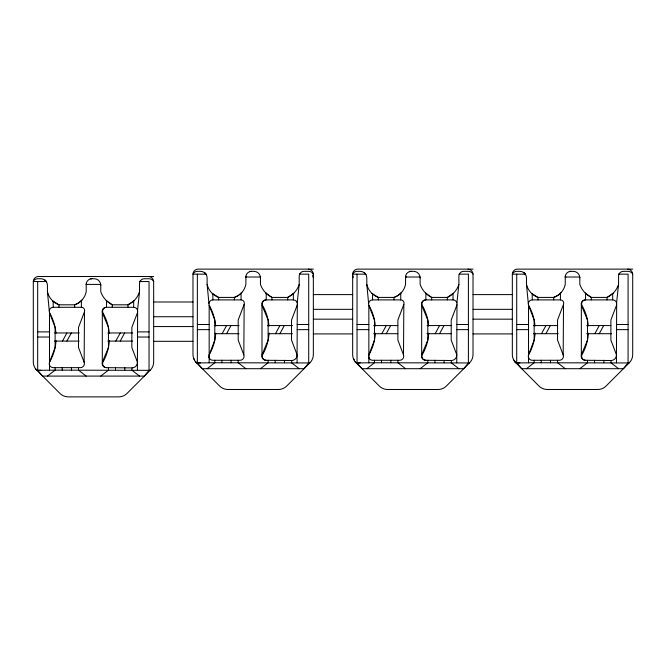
<?xml version="1.0" encoding="UTF-8"?>
<svg xmlns="http://www.w3.org/2000/svg" width="666" height="666" viewBox="0 0 666 666"><rect width="100%" height="100%" fill="white"/><g stroke="black" fill="none" stroke-linecap="round" stroke-linejoin="round"><path stroke-width="1" d="M56.052 340.551A49.567 49.567 0 0 1 49.492 362.279A3.963 3.963 0 0 0 53.197 367.657L80.436 367.657A3.963 3.963 0 0 0 84.141 362.279L84.474 311.78A3.313 3.313 0 0 0 81.385 307.284L81.385 300.666M215.726 333.158A49.567 49.567 0 0 1 209.166 354.895A3.963 3.963 0 0 0 212.87 360.273L240.118 360.273A3.963 3.963 0 0 0 243.823 354.895L244.156 304.387A3.313 3.313 0 0 0 241.059 299.9L241.059 293.281M375.408 333.158A49.567 49.567 0 0 1 368.847 354.895A3.963 3.963 0 0 0 372.552 360.273L399.791 360.273A3.963 3.963 0 0 0 403.496 354.895L403.837 304.387A3.313 3.313 0 0 0 400.741 299.9L400.741 293.281M535.089 333.158A49.567 49.567 0 0 1 528.529 354.895A3.963 3.963 0 0 0 532.234 360.273L559.473 360.273A3.963 3.963 0 0 0 563.178 354.895L563.511 304.387A3.313 3.313 0 0 0 560.422 299.9L560.422 293.281M74.684 307.284L74.684 304.803A17.349 17.349 0 0 0 86.189 291.775L86.239 283.691M234.357 299.9L234.357 297.419A17.349 17.349 0 0 0 245.871 284.382L245.92 276.307M394.039 299.9L394.039 297.419A17.349 17.349 0 0 0 405.552 284.382L405.594 276.307M553.712 299.9L553.712 297.419A17.349 17.349 0 0 0 565.226 284.382L565.276 276.307M137.546 310.206L139.527 291.775L139.527 283.5A4.762 4.762 0 0 1 144.281 278.738L149.042 278.738A5.211 5.211 0 0 1 153.663 281.543L153.663 361.755A11.697 11.697 0 0 1 150.108 370.338L127.131 393.323A11.697 11.697 0 0 1 118.548 396.878L68.415 396.878A11.697 11.697 0 0 1 59.84 393.323L35.789 369.155L37.679 370.338L42.599 376.09L144.364 376.09L149.042 370.329L149.042 281.543L139.885 281.543M297.219 302.814L299.2 284.382L299.2 276.107A4.762 4.762 0 0 1 303.962 271.345L308.716 271.345A5.211 5.211 0 0 1 313.345 274.151L313.345 354.37A11.697 11.697 0 0 1 309.79 362.953L286.805 385.93A11.697 11.697 0 0 1 278.221 389.485L228.097 389.485A11.697 11.697 0 0 1 219.514 385.93L195.471 361.771L197.352 362.953L202.281 368.698L304.046 368.698L308.716 362.937L308.716 274.151L299.567 274.151M456.901 302.814L458.882 284.382L458.882 276.107A4.762 4.762 0 0 1 463.644 271.345L468.398 271.345A5.211 5.211 0 0 1 473.018 274.151L473.018 354.37A11.697 11.697 0 0 1 469.463 362.953L446.486 385.93A11.697 11.697 0 0 1 437.903 389.485L387.779 389.485A11.697 11.697 0 0 1 379.195 385.93L355.145 361.771L357.034 362.953L361.954 368.698L463.719 368.698L468.398 362.937L468.398 274.151L459.24 274.151M616.583 302.814L618.564 284.382L618.564 276.107A4.762 4.762 0 0 1 623.318 271.345L628.08 271.345A5.211 5.211 0 0 1 632.7 274.151L632.7 354.37A11.697 11.697 0 0 1 629.145 362.953L606.16 385.93A11.697 11.697 0 0 1 597.585 389.485L547.452 389.485A11.697 11.697 0 0 1 538.869 385.93L514.826 361.771L516.716 362.953L521.636 368.698L623.401 368.698L628.08 362.937L628.08 274.151L618.922 274.151M137.621 312.138L137.412 362.113A5.445 5.445 0 0 1 132.101 367.898L131.851 370.138L139.527 376.09M297.294 304.745L297.086 354.728A5.445 5.445 0 0 1 291.775 360.514L291.533 362.754L299.2 368.698M456.976 304.745L456.768 354.728A5.445 5.445 0 0 1 451.456 360.514L451.207 362.754L458.882 368.698M616.658 304.745L616.45 354.728A5.445 5.445 0 0 1 611.138 360.514L610.889 362.754L618.564 368.698M49.492 362.279L55.112 347.535L55.112 327.414L49.492 312.662A3.963 3.963 0 0 1 53.197 307.284L53.197 301.357M84.474 311.78L78.513 327.414L78.513 347.535L84.141 362.279M209.166 354.895L214.793 340.143L214.793 320.021L209.166 305.278A3.963 3.963 0 0 1 212.87 299.9L212.87 293.964M244.156 304.387L238.195 320.021L238.195 340.143L243.823 354.895M368.847 354.895L374.467 340.143L374.467 320.021L368.847 305.278A3.963 3.963 0 0 1 372.552 299.9L372.552 293.964M403.837 304.387L397.877 320.021L397.877 340.143L403.496 354.895M528.529 354.895L534.149 340.143L534.149 320.021L528.529 305.278A3.963 3.963 0 0 1 532.234 299.9L532.234 293.964M563.511 304.387L557.55 320.021L557.55 340.143L563.178 354.895M132.101 367.898L106.527 367.657A4.154 4.154 0 0 1 102.306 362.279L108.45 347.535L108.45 327.414L102.306 312.662A4.154 4.154 0 0 1 106.527 307.284L106.527 300.516M291.775 360.514L266.209 360.273A4.154 4.154 0 0 1 261.988 354.895L268.123 340.143L268.123 320.021L261.988 305.278A4.154 4.154 0 0 1 266.209 299.9L266.209 293.123M451.456 360.514L425.882 360.273A4.154 4.154 0 0 1 421.67 354.895L427.805 340.143L427.805 320.021L421.67 305.278A4.154 4.154 0 0 1 425.882 299.9L425.882 293.123M611.138 360.514L585.564 360.273A4.154 4.154 0 0 1 581.343 354.895L587.487 340.143L587.487 320.021L581.343 305.278A4.154 4.154 0 0 1 585.564 299.9L585.564 293.123M139.885 281.676L140.16 281.119M299.567 274.284L299.842 273.726M459.24 274.284L459.523 273.726M618.922 274.284L619.197 273.726M62.479 341.092L66.883 332.967M66.883 341.092L71.295 332.967M115.809 341.092L120.221 332.967M120.221 341.092L124.634 332.967M222.153 333.699L226.565 325.574M226.565 333.699L230.977 325.574M275.491 333.699L279.895 325.574M279.895 333.699L284.307 325.574M381.834 333.699L386.247 325.574M386.247 333.699L390.651 325.574M435.164 333.699L439.577 325.574M439.577 333.699L443.989 325.574M541.516 333.699L545.92 325.574M545.92 333.699L550.332 325.574M594.846 333.699L599.258 325.574M599.258 333.699L603.662 325.574M82.184 299.833L78.763 302.814L74.684 304.803L58.949 304.803L52.597 300.832M241.866 292.449L238.436 295.429L234.357 297.419L218.631 297.419L212.279 293.44M401.548 292.449L398.118 295.429L394.039 297.419L378.305 297.419L371.953 293.44M561.222 292.449L557.8 295.429L553.712 297.419L537.986 297.419L531.635 293.44M134.132 300.599L128.014 304.803L112.288 304.803L106.252 300.516M293.814 293.207L287.695 297.419L271.961 297.419L265.934 293.123M453.488 293.207L447.369 297.419L431.643 297.419L425.616 293.123M613.17 293.207L607.051 297.419L591.316 297.419L585.289 293.123M47.436 376.09L55.112 370.138L150.108 370.338M100.774 376.09L108.45 370.138L108.45 367.657M207.118 368.698L214.793 362.754L309.79 362.953M260.448 368.698L268.123 362.754L268.123 360.273M366.8 368.698L374.467 362.754L469.463 362.953M420.129 368.698L427.805 362.754L427.805 360.273M526.473 368.698L534.149 362.754L629.145 362.953M579.811 368.698L587.487 362.754L587.487 360.273M251.573 271.345A5.703 5.703 0 0 0 245.871 277.048L246.587 277.014M91.891 278.738A5.703 5.703 0 0 0 86.189 284.44L86.905 284.407M411.247 271.345A5.703 5.703 0 0 0 405.552 277.048L406.26 277.014M570.928 271.345A5.703 5.703 0 0 0 565.226 277.048L565.942 277.014M197.352 274.151L197.352 362.945L200.533 362.903M357.034 274.151L357.034 362.945L360.214 362.903M516.716 274.151L516.716 362.945L519.888 362.903M37.679 281.543L37.679 370.329L40.851 370.296M197.352 362.945L214.793 362.754L214.793 360.273M357.034 362.945L374.467 362.754L374.467 360.273M516.716 362.945L534.149 362.754L534.149 360.273M37.679 370.329L55.112 370.138L55.112 367.657M313.345 269.122L198.01 269.122A5.128 5.128 0 0 0 192.982 274.151L192.982 354.37A11.697 11.697 0 0 0 196.537 362.953M473.018 269.122L357.684 269.122A5.128 5.128 0 0 0 352.655 274.151L352.655 354.37A11.697 11.697 0 0 0 356.21 362.953M632.7 269.122L517.365 269.122A5.128 5.128 0 0 0 512.337 274.151L512.337 354.37A11.697 11.697 0 0 0 515.892 362.953M250 271.345L253.937 271.345A6.518 6.518 0 0 1 260.448 277.864L260.448 284.382A22.786 22.786 0 0 0 271.961 297.419L271.961 299.9M409.682 271.345L413.611 271.345A6.518 6.518 0 0 1 420.129 277.864L420.129 284.382A22.786 22.786 0 0 0 431.643 297.419L431.643 299.9M569.355 271.345L573.293 271.345A6.518 6.518 0 0 1 579.811 277.864L579.811 284.382A22.786 22.786 0 0 0 591.316 297.419L591.316 299.9M206.244 274.608L205.944 274.151L192.982 274.151A4.82 4.82 0 0 1 197.352 271.345L200.599 271.345A6.518 6.518 0 0 1 207.118 277.864L207.118 284.382L208.933 303.388M365.925 274.608L365.617 274.151L352.655 274.151A4.82 4.82 0 0 1 357.034 271.345L360.281 271.345A6.518 6.518 0 0 1 366.8 277.864L366.8 284.382L368.614 303.388M525.599 274.608L525.299 274.151L512.337 274.151A4.82 4.82 0 0 1 516.716 271.345L519.955 271.345A6.518 6.518 0 0 1 526.473 277.864L526.473 284.382L528.296 303.388M153.663 276.515L38.328 276.515A5.128 5.128 0 0 0 33.3 281.543L33.3 361.755A11.697 11.697 0 0 0 36.855 370.338M245.871 277.014L260.398 277.014L260.448 277.864M405.552 277.014L420.071 277.014L420.129 277.864M565.226 277.014L579.753 277.014L579.811 277.864M90.318 278.738L94.256 278.738A6.518 6.518 0 0 1 100.774 285.256L100.774 291.775A22.786 22.786 0 0 0 112.279 304.803L112.288 307.284M46.57 281.993L46.262 281.543L33.3 281.543A4.82 4.82 0 0 1 37.679 278.738L40.926 278.738A6.518 6.518 0 0 1 47.436 285.256L47.436 291.775L49.259 310.781M86.189 284.407L100.716 284.407L100.774 285.256M313.345 294.597L352.655 294.597M473.018 294.597L512.337 294.597M212.87 299.9L241.059 299.9M297.086 362.812L297.086 354.728L291.533 340.143L291.533 320.021L297.119 305.369A4.038 4.038 0 0 0 293.348 299.9L266.209 299.9A3.963 3.963 0 0 0 262.504 305.278A49.567 49.567 0 0 1 268.989 325.99M372.552 299.9L400.741 299.9M456.768 362.812L456.768 354.728L451.207 340.143L451.207 320.021L456.793 305.369A4.038 4.038 0 0 0 453.022 299.9L425.882 299.9A3.963 3.963 0 0 0 422.177 305.278A49.567 49.567 0 0 1 428.671 325.99M532.234 299.9L560.422 299.9M616.45 362.812L616.45 354.728L610.889 340.143L610.889 320.021L616.475 305.369A4.038 4.038 0 0 0 612.703 299.9L585.564 299.9A3.963 3.963 0 0 0 581.859 305.278A49.567 49.567 0 0 1 588.344 325.99M153.663 301.989L192.982 301.989M53.197 307.284L81.385 307.284M137.412 370.204L137.412 362.113L131.851 347.535L131.851 327.414L137.437 312.762A4.038 4.038 0 0 0 133.666 307.284L106.527 307.284A3.963 3.963 0 0 0 102.822 312.662A49.567 49.567 0 0 1 109.307 333.375M313.345 309.34L352.655 309.34M473.018 309.34L512.337 309.34M153.663 316.733L192.982 316.733M313.345 319.172L352.655 319.172M473.018 319.172L512.337 319.172M197.352 324.5L209.166 324.5M297.103 324.5L308.716 324.5M357.034 324.5L368.847 324.5M456.784 324.5L468.398 324.5M516.716 324.5L528.529 324.5M616.466 324.5L628.08 324.5M214.285 325.574L239.127 325.574M267.615 325.574L292.466 325.574M373.676 325.574L397.843 325.574M427.014 325.574L451.173 325.574M533.358 325.574L557.517 325.574M586.696 325.574L610.855 325.574M153.663 326.565L192.982 326.565M456.784 329.637L468.398 329.645M616.458 329.637L628.08 329.645M197.352 329.637L209.166 329.637M297.103 329.637L308.716 329.645M357.034 329.637L368.847 329.637M516.716 329.637L528.529 329.637M37.679 331.893L49.492 331.893M137.429 331.893L149.042 331.893M54.604 332.967L79.287 332.967M107.942 332.967L132.617 332.967M214.968 333.699L239.127 333.699M268.298 333.699L292.466 333.699M373.676 333.699L397.843 333.699M427.014 333.699L451.173 333.699M533.358 333.699L558.2 333.699M586.696 333.699L611.538 333.699M313.345 333.916L352.655 333.916M473.018 333.916L512.337 333.916M37.679 337.029L49.492 337.029M137.421 337.029L149.042 337.038M54.487 341.092L79.162 341.092M107.817 341.092L132.501 341.092M153.663 341.308L192.982 341.308M565.226 368.698L557.55 362.754L557.55 360.273M405.552 368.698L397.877 362.754L397.877 360.273M245.871 368.698L238.195 362.754L238.195 360.273M86.189 376.09L78.513 370.138L78.513 367.657M525.299 274.151L523.926 272.694L525.133 273.901M365.617 274.151L364.244 272.694L365.451 273.901M205.944 274.151L204.57 272.694L205.769 273.901M46.262 281.543L44.888 280.086L46.096 281.285M528.421 357.401L528.646 358M368.739 357.401L368.972 358M209.066 357.401L209.291 358M49.384 364.793L49.609 365.393M612.703 293.639L612.703 299.9M607.051 299.9L607.051 297.419A21.329 21.329 0 0 0 618.564 284.382M603.829 360.273L603.829 362.754M594.547 360.273L594.547 362.754M581.343 305.278L581.343 354.895M550.491 360.273L550.491 362.754M541.208 360.273L541.208 362.754M537.986 299.9L537.986 297.419A18.348 18.348 0 0 1 526.473 284.382M528.529 362.812L528.529 305.278A49.567 49.567 0 0 1 535.014 325.99M453.022 293.639L453.022 299.9M447.369 299.9L447.369 297.419A21.329 21.329 0 0 0 458.882 284.382M444.147 360.273L444.147 362.754M434.865 360.273L434.865 362.754M421.67 305.278L421.67 354.895M390.817 360.273L390.817 362.754M381.526 360.273L381.526 362.754M378.305 299.9L378.305 297.419A18.348 18.348 0 0 1 366.8 284.382M368.847 362.812L368.847 305.278A49.567 49.567 0 0 1 375.333 325.99M293.348 293.639L293.348 299.9M287.695 299.9L287.695 297.419A21.329 21.329 0 0 0 299.2 284.382M284.474 360.273L284.474 362.754M275.183 360.273L275.183 362.754M261.988 305.278L261.988 354.895M231.135 360.273L231.135 362.754M221.853 360.273L221.853 362.754M218.631 299.9L218.631 297.419A18.348 18.348 0 0 1 207.118 284.382M209.166 362.812L209.166 305.278A49.567 49.567 0 0 1 215.651 325.99M133.666 301.024L133.666 307.284M128.014 307.284L128.014 304.803A21.329 21.329 0 0 0 139.527 291.775M124.792 367.657L124.792 370.138M115.509 367.657L115.509 370.138M102.306 312.662L102.306 362.279M71.453 367.657L71.453 370.138M62.171 367.657L62.171 370.138M58.949 307.284L58.949 304.803A18.348 18.348 0 0 1 47.436 291.775M49.492 370.204L49.492 312.662A49.567 49.567 0 0 1 55.977 333.375M588.419 333.158A49.567 49.567 0 0 1 581.859 354.895A3.963 3.963 0 0 0 585.564 360.273M627.672 269.122A5.27 5.27 0 0 1 632.7 274.151M515.251 361.555A7.093 7.093 0 0 1 514.044 360.148M428.738 333.158A49.567 49.567 0 0 1 422.177 354.895A3.963 3.963 0 0 0 425.882 360.273M467.99 269.122A5.27 5.27 0 0 1 473.018 274.151M354.37 360.148A7.093 7.093 0 0 1 353.571 358.483M353.18 277.772A7.093 7.093 0 0 1 353.113 275.924M109.382 340.551A49.567 49.567 0 0 1 102.822 362.279A3.963 3.963 0 0 0 106.527 367.657M148.635 276.515A5.27 5.27 0 0 1 153.663 281.543M269.064 333.158A49.567 49.567 0 0 1 262.504 354.895A3.963 3.963 0 0 0 266.209 360.273M308.316 269.122A5.27 5.27 0 0 1 313.345 274.151M194.688 360.148A7.093 7.093 0 0 1 193.889 358.483M312.804 275.241A7.093 7.093 0 0 1 312.895 277.089"/></g></svg>
